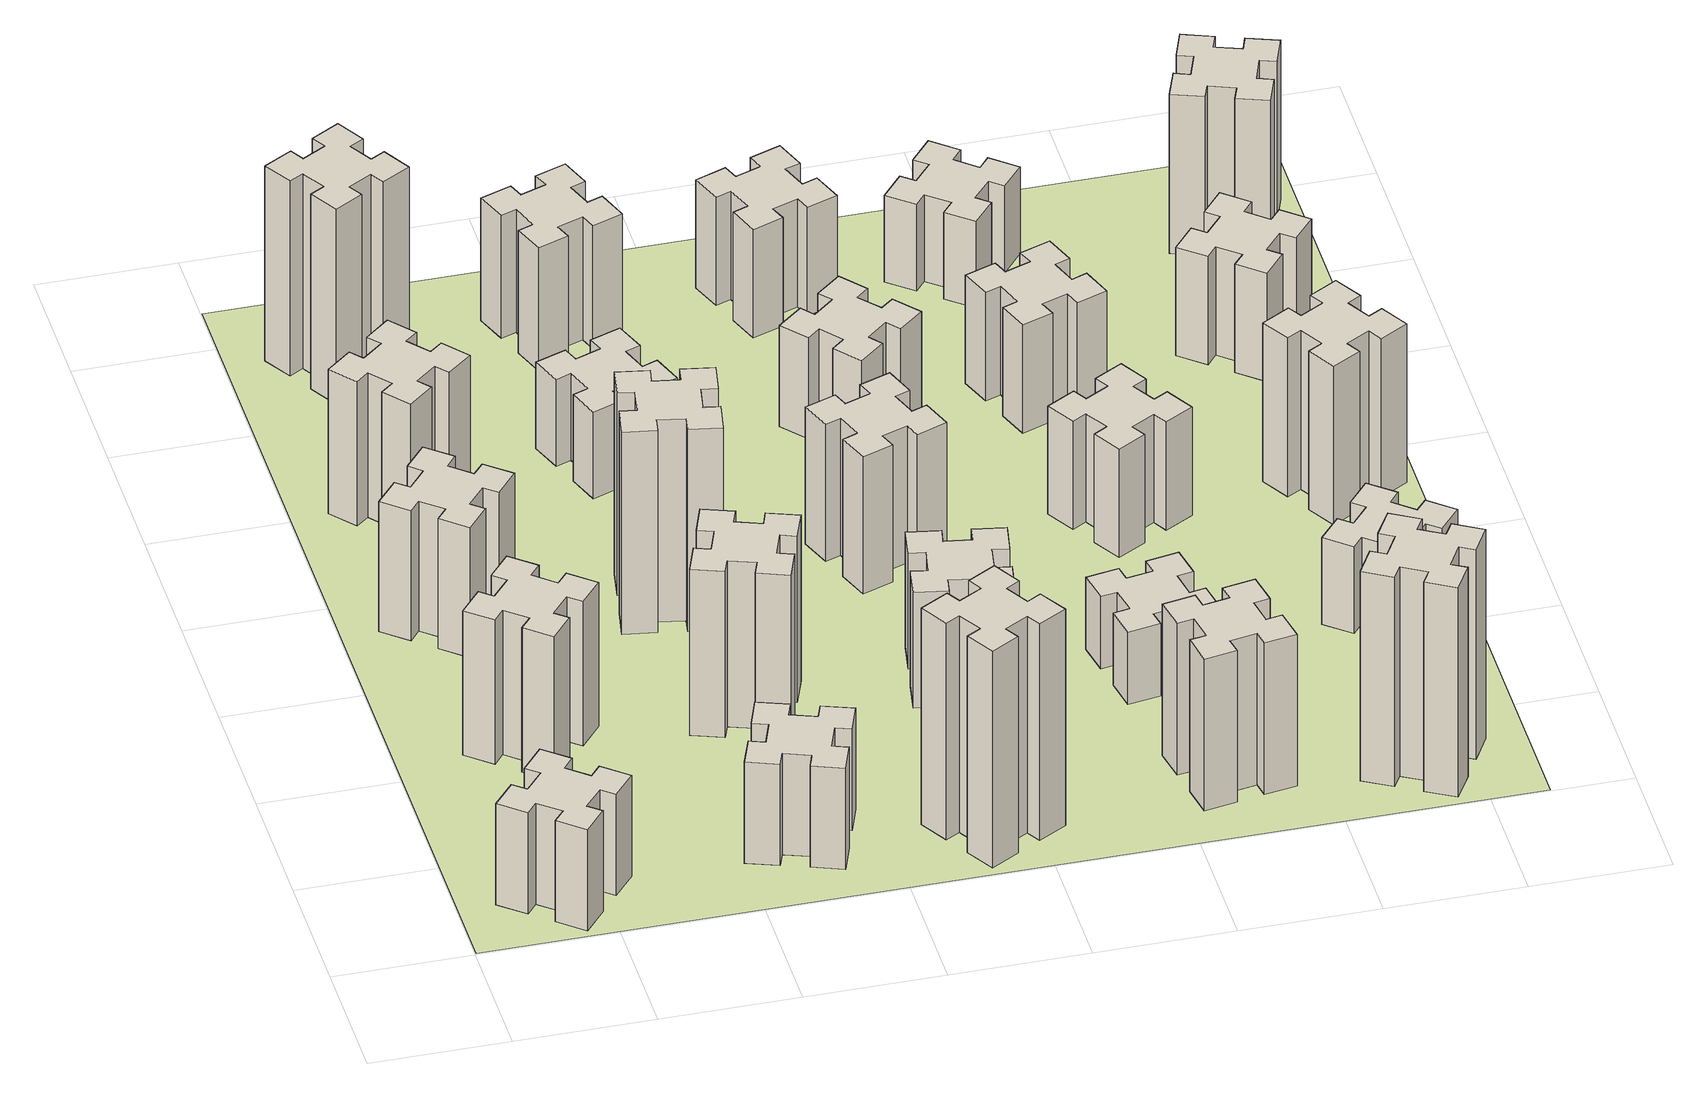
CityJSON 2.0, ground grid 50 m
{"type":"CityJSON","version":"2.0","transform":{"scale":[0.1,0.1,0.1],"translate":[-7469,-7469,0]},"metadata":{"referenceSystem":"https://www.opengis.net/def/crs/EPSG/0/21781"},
"CityObjects":{
"building1":{"type":"Building","attributes":{"class":"1000","function":"1000","usage":"1000","yearOfConstruction":2016,"roofType":"1000","measuredHeight":42,"storeysAboveGround":30,"storeysBelowGround":0},"geometry":[{"type":"Solid","lod":"1","boundaries":[[[[0,1,2,3,4,5,6,7,8,9,10,11,12,13,14,15,16,17,18,19]],[[17,16,20,21]],[[16,15,22,20]],[[15,14,23,22]],[[14,13,24,23]],[[13,12,25,24]],[[12,11,26,25]],[[11,10,27,26]],[[10,9,28,27]],[[9,8,29,28]],[[8,7,30,29]],[[7,6,31,30]],[[6,5,32,31]],[[5,4,33,32]],[[4,3,34,33]],[[3,2,35,34]],[[2,1,36,35]],[[1,0,37,36]],[[0,19,38,37]],[[19,18,39,38]],[[18,17,21,39]],[[24,25,26,27,28,29,30,31,32,33,34,35,36,37,38,39,21,20,22,23]]]]}]},
"building2":{"type":"Building","attributes":{"class":"1000","function":"1000","usage":"1000","yearOfConstruction":2016,"roofType":"1000","measuredHeight":60,"storeysAboveGround":30,"storeysBelowGround":0},"geometry":[{"type":"Solid","lod":"1","boundaries":[[[[40,41,42,43,44,45,46,47,48,49,50,51,52,53,54,55,56,57,58,59]],[[57,56,60,61]],[[56,55,62,60]],[[55,54,63,62]],[[54,53,64,63]],[[53,52,65,64]],[[52,51,66,65]],[[51,50,67,66]],[[50,49,68,67]],[[49,48,69,68]],[[48,47,70,69]],[[47,46,71,70]],[[46,45,72,71]],[[45,44,73,72]],[[44,43,74,73]],[[43,42,75,74]],[[42,41,76,75]],[[41,40,77,76]],[[40,59,78,77]],[[59,58,79,78]],[[58,57,61,79]],[[64,65,66,67,68,69,70,71,72,73,74,75,76,77,78,79,61,60,62,63]]]]}]},
"building3":{"type":"Building","attributes":{"class":"1000","function":"1000","usage":"1000","yearOfConstruction":2016,"roofType":"1000","measuredHeight":54,"storeysAboveGround":30,"storeysBelowGround":0},"geometry":[{"type":"Solid","lod":"1","boundaries":[[[[80,81,82,83,84,85,86,87,88,89,90,91,92,93,94,95,96,97,98,99]],[[97,96,100,101]],[[96,95,102,100]],[[95,94,103,102]],[[94,93,104,103]],[[93,92,105,104]],[[92,91,106,105]],[[91,90,107,106]],[[90,89,108,107]],[[89,88,109,108]],[[88,87,110,109]],[[87,86,111,110]],[[86,85,112,111]],[[85,84,113,112]],[[84,83,114,113]],[[83,82,115,114]],[[82,81,116,115]],[[81,80,117,116]],[[80,99,118,117]],[[99,98,119,118]],[[98,97,101,119]],[[104,105,106,107,108,109,110,111,112,113,114,115,116,117,118,119,101,100,102,103]]]]}]},
"building4":{"type":"Building","attributes":{"class":"1000","function":"1000","usage":"1000","yearOfConstruction":2016,"roofType":"1000","measuredHeight":60,"storeysAboveGround":30,"storeysBelowGround":0},"geometry":[{"type":"Solid","lod":"1","boundaries":[[[[120,121,122,123,124,125,126,127,128,129,130,131,132,133,134,135,136,137,138,139]],[[137,136,140,141]],[[136,135,142,140]],[[135,134,143,142]],[[134,133,144,143]],[[133,132,145,144]],[[132,131,146,145]],[[131,130,147,146]],[[130,129,148,147]],[[129,128,149,148]],[[128,127,150,149]],[[127,126,151,150]],[[126,125,152,151]],[[125,124,153,152]],[[124,123,154,153]],[[123,122,155,154]],[[122,121,156,155]],[[121,120,157,156]],[[120,139,158,157]],[[139,138,159,158]],[[138,137,141,159]],[[144,145,146,147,148,149,150,151,152,153,154,155,156,157,158,159,141,140,142,143]]]]}]},
"building5":{"type":"Building","attributes":{"class":"1000","function":"1000","usage":"1000","yearOfConstruction":2016,"roofType":"1000","measuredHeight":42,"storeysAboveGround":30,"storeysBelowGround":0},"geometry":[{"type":"Solid","lod":"1","boundaries":[[[[160,161,162,163,164,165,166,167,168,169,170,171,172,173,174,175,176,177,178,179]],[[177,176,180,181]],[[176,175,182,180]],[[175,174,183,182]],[[174,173,184,183]],[[173,172,185,184]],[[172,171,186,185]],[[171,170,187,186]],[[170,169,188,187]],[[169,168,189,188]],[[168,167,190,189]],[[167,166,191,190]],[[166,165,192,191]],[[165,164,193,192]],[[164,163,194,193]],[[163,162,195,194]],[[162,161,196,195]],[[161,160,197,196]],[[160,179,198,197]],[[179,178,199,198]],[[178,177,181,199]],[[184,185,186,187,188,189,190,191,192,193,194,195,196,197,198,199,181,180,182,183]]]]}]},
"building6":{"type":"Building","attributes":{"class":"1000","function":"1000","usage":"1000","yearOfConstruction":2016,"roofType":"1000","measuredHeight":81,"storeysAboveGround":30,"storeysBelowGround":0},"geometry":[{"type":"Solid","lod":"1","boundaries":[[[[200,201,202,203,204,205,206,207,208,209,210,211,212,213,214,215,216,217,218,219]],[[217,216,220,221]],[[216,215,222,220]],[[215,214,223,222]],[[214,213,224,223]],[[213,212,225,224]],[[212,211,226,225]],[[211,210,227,226]],[[210,209,228,227]],[[209,208,229,228]],[[208,207,230,229]],[[207,206,231,230]],[[206,205,232,231]],[[205,204,233,232]],[[204,203,234,233]],[[203,202,235,234]],[[202,201,236,235]],[[201,200,237,236]],[[200,219,238,237]],[[219,218,239,238]],[[218,217,221,239]],[[224,225,226,227,228,229,230,231,232,233,234,235,236,237,238,239,221,220,222,223]]]]}]},
"building7":{"type":"Building","attributes":{"class":"1000","function":"1000","usage":"1000","yearOfConstruction":2016,"roofType":"1000","measuredHeight":69,"storeysAboveGround":30,"storeysBelowGround":0},"geometry":[{"type":"Solid","lod":"1","boundaries":[[[[240,241,242,243,244,245,246,247,248,249,250,251,252,253,254,255,256,257,258,259]],[[257,256,260,261]],[[256,255,262,260]],[[255,254,263,262]],[[254,253,264,263]],[[253,252,265,264]],[[252,251,266,265]],[[251,250,267,266]],[[250,249,268,267]],[[249,248,269,268]],[[248,247,270,269]],[[247,246,271,270]],[[246,245,272,271]],[[245,244,273,272]],[[244,243,274,273]],[[243,242,275,274]],[[242,241,276,275]],[[241,240,277,276]],[[240,259,278,277]],[[259,258,279,278]],[[258,257,261,279]],[[264,265,266,267,268,269,270,271,272,273,274,275,276,277,278,279,261,260,262,263]]]]}]},
"building8":{"type":"Building","attributes":{"class":"1000","function":"1000","usage":"1000","yearOfConstruction":2016,"roofType":"1000","measuredHeight":84,"storeysAboveGround":30,"storeysBelowGround":0},"geometry":[{"type":"Solid","lod":"1","boundaries":[[[[280,281,282,283,284,285,286,287,288,289,290,291,292,293,294,295,296,297,298,299]],[[297,296,300,301]],[[296,295,302,300]],[[295,294,303,302]],[[294,293,304,303]],[[293,292,305,304]],[[292,291,306,305]],[[291,290,307,306]],[[290,289,308,307]],[[289,288,309,308]],[[288,287,310,309]],[[287,286,311,310]],[[286,285,312,311]],[[285,284,313,312]],[[284,283,314,313]],[[283,282,315,314]],[[282,281,316,315]],[[281,280,317,316]],[[280,299,318,317]],[[299,298,319,318]],[[298,297,301,319]],[[304,305,306,307,308,309,310,311,312,313,314,315,316,317,318,319,301,300,302,303]]]]}]},
"building9":{"type":"Building","attributes":{"class":"1000","function":"1000","usage":"1000","yearOfConstruction":2016,"roofType":"1000","measuredHeight":36,"storeysAboveGround":30,"storeysBelowGround":0},"geometry":[{"type":"Solid","lod":"1","boundaries":[[[[320,321,322,323,324,325,326,327,328,329,330,331,332,333,334,335,336,337,338,339]],[[337,336,340,341]],[[336,335,342,340]],[[335,334,343,342]],[[334,333,344,343]],[[333,332,345,344]],[[332,331,346,345]],[[331,330,347,346]],[[330,329,348,347]],[[329,328,349,348]],[[328,327,350,349]],[[327,326,351,350]],[[326,325,352,351]],[[325,324,353,352]],[[324,323,354,353]],[[323,322,355,354]],[[322,321,356,355]],[[321,320,357,356]],[[320,339,358,357]],[[339,338,359,358]],[[338,337,341,359]],[[344,345,346,347,348,349,350,351,352,353,354,355,356,357,358,359,341,340,342,343]]]]}]},
"building10":{"type":"Building","attributes":{"class":"1000","function":"1000","usage":"1000","yearOfConstruction":2016,"roofType":"1000","measuredHeight":90,"storeysAboveGround":30,"storeysBelowGround":0},"geometry":[{"type":"Solid","lod":"1","boundaries":[[[[360,361,362,363,364,365,366,367,368,369,370,371,372,373,374,375,376,377,378,379]],[[377,376,380,381]],[[376,375,382,380]],[[375,374,383,382]],[[374,373,384,383]],[[373,372,385,384]],[[372,371,386,385]],[[371,370,387,386]],[[370,369,388,387]],[[369,368,389,388]],[[368,367,390,389]],[[367,366,391,390]],[[366,365,392,391]],[[365,364,393,392]],[[364,363,394,393]],[[363,362,395,394]],[[362,361,396,395]],[[361,360,397,396]],[[360,379,398,397]],[[379,378,399,398]],[[378,377,381,399]],[[384,385,386,387,388,389,390,391,392,393,394,395,396,397,398,399,381,380,382,383]]]]}]},
"building11":{"type":"Building","attributes":{"class":"1000","function":"1000","usage":"1000","yearOfConstruction":2016,"roofType":"1000","measuredHeight":51,"storeysAboveGround":30,"storeysBelowGround":0},"geometry":[{"type":"Solid","lod":"1","boundaries":[[[[400,401,402,403,404,405,406,407,408,409,410,411,412,413,414,415,416,417,418,419]],[[417,416,420,421]],[[416,415,422,420]],[[415,414,423,422]],[[414,413,424,423]],[[413,412,425,424]],[[412,411,426,425]],[[411,410,427,426]],[[410,409,428,427]],[[409,408,429,428]],[[408,407,430,429]],[[407,406,431,430]],[[406,405,432,431]],[[405,404,433,432]],[[404,403,434,433]],[[403,402,435,434]],[[402,401,436,435]],[[401,400,437,436]],[[400,419,438,437]],[[419,418,439,438]],[[418,417,421,439]],[[424,425,426,427,428,429,430,431,432,433,434,435,436,437,438,439,421,420,422,423]]]]}]},
"building12":{"type":"Building","attributes":{"class":"1000","function":"1000","usage":"1000","yearOfConstruction":2016,"roofType":"1000","measuredHeight":48,"storeysAboveGround":30,"storeysBelowGround":0},"geometry":[{"type":"Solid","lod":"1","boundaries":[[[[440,441,442,443,444,445,446,447,448,449,450,451,452,453,454,455,456,457,458,459]],[[457,456,460,461]],[[456,455,462,460]],[[455,454,463,462]],[[454,453,464,463]],[[453,452,465,464]],[[452,451,466,465]],[[451,450,467,466]],[[450,449,468,467]],[[449,448,469,468]],[[448,447,470,469]],[[447,446,471,470]],[[446,445,472,471]],[[445,444,473,472]],[[444,443,474,473]],[[443,442,475,474]],[[442,441,476,475]],[[441,440,477,476]],[[440,459,478,477]],[[459,458,479,478]],[[458,457,461,479]],[[464,465,466,467,468,469,470,471,472,473,474,475,476,477,478,479,461,460,462,463]]]]}]},
"building13":{"type":"Building","attributes":{"class":"1000","function":"1000","usage":"1000","yearOfConstruction":2016,"roofType":"1000","measuredHeight":57,"storeysAboveGround":30,"storeysBelowGround":0},"geometry":[{"type":"Solid","lod":"1","boundaries":[[[[480,481,482,483,484,485,486,487,488,489,490,491,492,493,494,495,496,497,498,499]],[[497,496,500,501]],[[496,495,502,500]],[[495,494,503,502]],[[494,493,504,503]],[[493,492,505,504]],[[492,491,506,505]],[[491,490,507,506]],[[490,489,508,507]],[[489,488,509,508]],[[488,487,510,509]],[[487,486,511,510]],[[486,485,512,511]],[[485,484,513,512]],[[484,483,514,513]],[[483,482,515,514]],[[482,481,516,515]],[[481,480,517,516]],[[480,499,518,517]],[[499,498,519,518]],[[498,497,501,519]],[[504,505,506,507,508,509,510,511,512,513,514,515,516,517,518,519,501,500,502,503]]]]}]},
"building14":{"type":"Building","attributes":{"class":"1000","function":"1000","usage":"1000","yearOfConstruction":2016,"roofType":"1000","measuredHeight":42,"storeysAboveGround":30,"storeysBelowGround":0},"geometry":[{"type":"Solid","lod":"1","boundaries":[[[[520,521,522,523,524,525,526,527,528,529,530,531,532,533,534,535,536,537,538,539]],[[537,536,540,541]],[[536,535,542,540]],[[535,534,543,542]],[[534,533,544,543]],[[533,532,545,544]],[[532,531,546,545]],[[531,530,547,546]],[[530,529,548,547]],[[529,528,549,548]],[[528,527,550,549]],[[527,526,551,550]],[[526,525,552,551]],[[525,524,553,552]],[[524,523,554,553]],[[523,522,555,554]],[[522,521,556,555]],[[521,520,557,556]],[[520,539,558,557]],[[539,538,559,558]],[[538,537,541,559]],[[544,545,546,547,548,549,550,551,552,553,554,555,556,557,558,559,541,540,542,543]]]]}]},
"building15":{"type":"Building","attributes":{"class":"1000","function":"1000","usage":"1000","yearOfConstruction":2016,"roofType":"1000","measuredHeight":63,"storeysAboveGround":30,"storeysBelowGround":0},"geometry":[{"type":"Solid","lod":"1","boundaries":[[[[560,561,562,563,564,565,566,567,568,569,570,571,572,573,574,575,576,577,578,579]],[[577,576,580,581]],[[576,575,582,580]],[[575,574,583,582]],[[574,573,584,583]],[[573,572,585,584]],[[572,571,586,585]],[[571,570,587,586]],[[570,569,588,587]],[[569,568,589,588]],[[568,567,590,589]],[[567,566,591,590]],[[566,565,592,591]],[[565,564,593,592]],[[564,563,594,593]],[[563,562,595,594]],[[562,561,596,595]],[[561,560,597,596]],[[560,579,598,597]],[[579,578,599,598]],[[578,577,581,599]],[[584,585,586,587,588,589,590,591,592,593,594,595,596,597,598,599,581,580,582,583]]]]}]},
"building16":{"type":"Building","attributes":{"class":"1000","function":"1000","usage":"1000","yearOfConstruction":2016,"roofType":"1000","measuredHeight":45,"storeysAboveGround":30,"storeysBelowGround":0},"geometry":[{"type":"Solid","lod":"1","boundaries":[[[[600,601,602,603,604,605,606,607,608,609,610,611,612,613,614,615,616,617,618,619]],[[617,616,620,621]],[[616,615,622,620]],[[615,614,623,622]],[[614,613,624,623]],[[613,612,625,624]],[[612,611,626,625]],[[611,610,627,626]],[[610,609,628,627]],[[609,608,629,628]],[[608,607,630,629]],[[607,606,631,630]],[[606,605,632,631]],[[605,604,633,632]],[[604,603,634,633]],[[603,602,635,634]],[[602,601,636,635]],[[601,600,637,636]],[[600,619,638,637]],[[619,618,639,638]],[[618,617,621,639]],[[624,625,626,627,628,629,630,631,632,633,634,635,636,637,638,639,621,620,622,623]]]]}]},
"building17":{"type":"Building","attributes":{"class":"1000","function":"1000","usage":"1000","yearOfConstruction":2016,"roofType":"1000","measuredHeight":30,"storeysAboveGround":30,"storeysBelowGround":0},"geometry":[{"type":"Solid","lod":"1","boundaries":[[[[640,641,642,643,644,645,646,647,648,649,650,651,652,653,654,655,656,657,658,659]],[[657,656,660,661]],[[656,655,662,660]],[[655,654,663,662]],[[654,653,664,663]],[[653,652,665,664]],[[652,651,666,665]],[[651,650,667,666]],[[650,649,668,667]],[[649,648,669,668]],[[648,647,670,669]],[[647,646,671,670]],[[646,645,672,671]],[[645,644,673,672]],[[644,643,674,673]],[[643,642,675,674]],[[642,641,676,675]],[[641,640,677,676]],[[640,659,678,677]],[[659,658,679,678]],[[658,657,661,679]],[[664,665,666,667,668,669,670,671,672,673,674,675,676,677,678,679,661,660,662,663]]]]}]},
"building18":{"type":"Building","attributes":{"class":"1000","function":"1000","usage":"1000","yearOfConstruction":2016,"roofType":"1000","measuredHeight":45,"storeysAboveGround":30,"storeysBelowGround":0},"geometry":[{"type":"Solid","lod":"1","boundaries":[[[[680,681,682,683,684,685,686,687,688,689,690,691,692,693,694,695,696,697,698,699]],[[697,696,700,701]],[[696,695,702,700]],[[695,694,703,702]],[[694,693,704,703]],[[693,692,705,704]],[[692,691,706,705]],[[691,690,707,706]],[[690,689,708,707]],[[689,688,709,708]],[[688,687,710,709]],[[687,686,711,710]],[[686,685,712,711]],[[685,684,713,712]],[[684,683,714,713]],[[683,682,715,714]],[[682,681,716,715]],[[681,680,717,716]],[[680,699,718,717]],[[699,698,719,718]],[[698,697,701,719]],[[704,705,706,707,708,709,710,711,712,713,714,715,716,717,718,719,701,700,702,703]]]]}]},
"building19":{"type":"Building","attributes":{"class":"1000","function":"1000","usage":"1000","yearOfConstruction":2016,"roofType":"1000","measuredHeight":45,"storeysAboveGround":30,"storeysBelowGround":0},"geometry":[{"type":"Solid","lod":"1","boundaries":[[[[720,721,722,723,724,725,726,727,728,729,730,731,732,733,734,735,736,737,738,739]],[[737,736,740,741]],[[736,735,742,740]],[[735,734,743,742]],[[734,733,744,743]],[[733,732,745,744]],[[732,731,746,745]],[[731,730,747,746]],[[730,729,748,747]],[[729,728,749,748]],[[728,727,750,749]],[[727,726,751,750]],[[726,725,752,751]],[[725,724,753,752]],[[724,723,754,753]],[[723,722,755,754]],[[722,721,756,755]],[[721,720,757,756]],[[720,739,758,757]],[[739,738,759,758]],[[738,737,741,759]],[[744,745,746,747,748,749,750,751,752,753,754,755,756,757,758,759,741,740,742,743]]]]}]},
"building20":{"type":"Building","attributes":{"class":"1000","function":"1000","usage":"1000","yearOfConstruction":2016,"roofType":"1000","measuredHeight":87,"storeysAboveGround":30,"storeysBelowGround":0},"geometry":[{"type":"Solid","lod":"1","boundaries":[[[[760,761,762,763,764,765,766,767,768,769,770,771,772,773,774,775,776,777,778,779]],[[777,776,780,781]],[[776,775,782,780]],[[775,774,783,782]],[[774,773,784,783]],[[773,772,785,784]],[[772,771,786,785]],[[771,770,787,786]],[[770,769,788,787]],[[769,768,789,788]],[[768,767,790,789]],[[767,766,791,790]],[[766,765,792,791]],[[765,764,793,792]],[[764,763,794,793]],[[763,762,795,794]],[[762,761,796,795]],[[761,760,797,796]],[[760,779,798,797]],[[779,778,799,798]],[[778,777,781,799]],[[784,785,786,787,788,789,790,791,792,793,794,795,796,797,798,799,781,780,782,783]]]]}]},
"building21":{"type":"Building","attributes":{"class":"1000","function":"1000","usage":"1000","yearOfConstruction":2016,"roofType":"1000","measuredHeight":36,"storeysAboveGround":30,"storeysBelowGround":0},"geometry":[{"type":"Solid","lod":"1","boundaries":[[[[800,801,802,803,804,805,806,807,808,809,810,811,812,813,814,815,816,817,818,819]],[[817,816,820,821]],[[816,815,822,820]],[[815,814,823,822]],[[814,813,824,823]],[[813,812,825,824]],[[812,811,826,825]],[[811,810,827,826]],[[810,809,828,827]],[[809,808,829,828]],[[808,807,830,829]],[[807,806,831,830]],[[806,805,832,831]],[[805,804,833,832]],[[804,803,834,833]],[[803,802,835,834]],[[802,801,836,835]],[[801,800,837,836]],[[800,819,838,837]],[[819,818,839,838]],[[818,817,821,839]],[[824,825,826,827,828,829,830,831,832,833,834,835,836,837,838,839,821,820,822,823]]]]}]},
"building22":{"type":"Building","attributes":{"class":"1000","function":"1000","usage":"1000","yearOfConstruction":2016,"roofType":"1000","measuredHeight":36,"storeysAboveGround":30,"storeysBelowGround":0},"geometry":[{"type":"Solid","lod":"1","boundaries":[[[[840,841,842,843,844,845,846,847,848,849,850,851,852,853,854,855,856,857,858,859]],[[857,856,860,861]],[[856,855,862,860]],[[855,854,863,862]],[[854,853,864,863]],[[853,852,865,864]],[[852,851,866,865]],[[851,850,867,866]],[[850,849,868,867]],[[849,848,869,868]],[[848,847,870,869]],[[847,846,871,870]],[[846,845,872,871]],[[845,844,873,872]],[[844,843,874,873]],[[843,842,875,874]],[[842,841,876,875]],[[841,840,877,876]],[[840,859,878,877]],[[859,858,879,878]],[[858,857,861,879]],[[864,865,866,867,868,869,870,871,872,873,874,875,876,877,878,879,861,860,862,863]]]]}]},
"building23":{"type":"Building","attributes":{"class":"1000","function":"1000","usage":"1000","yearOfConstruction":2016,"roofType":"1000","measuredHeight":66,"storeysAboveGround":30,"storeysBelowGround":0},"geometry":[{"type":"Solid","lod":"1","boundaries":[[[[880,881,882,883,884,885,886,887,888,889,890,891,892,893,894,895,896,897,898,899]],[[897,896,900,901]],[[896,895,902,900]],[[895,894,903,902]],[[894,893,904,903]],[[893,892,905,904]],[[892,891,906,905]],[[891,890,907,906]],[[890,889,908,907]],[[889,888,909,908]],[[888,887,910,909]],[[887,886,911,910]],[[886,885,912,911]],[[885,884,913,912]],[[884,883,914,913]],[[883,882,915,914]],[[882,881,916,915]],[[881,880,917,916]],[[880,899,918,917]],[[899,898,919,918]],[[898,897,901,919]],[[904,905,906,907,908,909,910,911,912,913,914,915,916,917,918,919,901,900,902,903]]]]}]},
"building24":{"type":"Building","attributes":{"class":"1000","function":"1000","usage":"1000","yearOfConstruction":2016,"roofType":"1000","measuredHeight":45,"storeysAboveGround":30,"storeysBelowGround":0},"geometry":[{"type":"Solid","lod":"1","boundaries":[[[[920,921,922,923,924,925,926,927,928,929,930,931,932,933,934,935,936,937,938,939]],[[937,936,940,941]],[[936,935,942,940]],[[935,934,943,942]],[[934,933,944,943]],[[933,932,945,944]],[[932,931,946,945]],[[931,930,947,946]],[[930,929,948,947]],[[929,928,949,948]],[[928,927,950,949]],[[927,926,951,950]],[[926,925,952,951]],[[925,924,953,952]],[[924,923,954,953]],[[923,922,955,954]],[[922,921,956,955]],[[921,920,957,956]],[[920,939,958,957]],[[939,938,959,958]],[[938,937,941,959]],[[944,945,946,947,948,949,950,951,952,953,954,955,956,957,958,959,941,940,942,943]]]]}]},
"building25":{"type":"Building","attributes":{"class":"1000","function":"1000","usage":"1000","yearOfConstruction":2016,"roofType":"1000","measuredHeight":66,"storeysAboveGround":30,"storeysBelowGround":0},"geometry":[{"type":"Solid","lod":"1","boundaries":[[[[960,961,962,963,964,965,966,967,968,969,970,971,972,973,974,975,976,977,978,979]],[[977,976,980,981]],[[976,975,982,980]],[[975,974,983,982]],[[974,973,984,983]],[[973,972,985,984]],[[972,971,986,985]],[[971,970,987,986]],[[970,969,988,987]],[[969,968,989,988]],[[968,967,990,989]],[[967,966,991,990]],[[966,965,992,991]],[[965,964,993,992]],[[964,963,994,993]],[[963,962,995,994]],[[962,961,996,995]],[[961,960,997,996]],[[960,979,998,997]],[[979,978,999,998]],[[978,977,981,999]],[[984,985,986,987,988,989,990,991,992,993,994,995,996,997,998,999,981,980,982,983]]]]}]},
"landuse1":{"type":"LandUse","attributes":{"name":"plot1","function":"1010"},"geometry":[{"type":"MultiSurface","lod":"1","boundaries":[[[1000,1001,1002,1003]]]}]}
},
"vertices":[
[266,223,0],[343,159,0],[304,113,0],[396,36,0],[473,128,0],[427,166,0],[492,243,0],[538,204,0],[615,296,0],[523,373,0],[484,327,0],[408,392,0],[446,438,0],[354,515,0],[277,423,0],[323,384,0],[259,308,0],[213,346,0],[136,254,0],[228,177,0],[259,308,420],[213,346,420],[323,384,420],[277,423,420],[354,515,420],[446,438,420],[408,392,420],[484,327,420],[523,373,420],[615,296,420],[538,204,420],[492,243,420],[427,166,420],[473,128,420],[396,36,420],[304,113,420],[343,159,420],[266,223,420],[228,177,420],[136,254,420],
[527,1006,0],[592,1083,0],[638,1044,0],[715,1136,0],[623,1213,0],[584,1167,0],[508,1232,0],[546,1278,0],[454,1355,0],[377,1263,0],[423,1224,0],[359,1148,0],[313,1186,0],[236,1094,0],[328,1017,0],[366,1063,0],[443,999,0],[404,953,0],[496,876,0],[573,968,0],[443,999,600],[404,953,600],[366,1063,600],[328,1017,600],[236,1094,600],[313,1186,600],[359,1148,600],[423,1224,600],[377,1263,600],[454,1355,600],[546,1278,600],[508,1232,600],[584,1167,600],[623,1213,600],[715,1136,600],[638,1044,600],[592,1083,600],[527,1006,600],[573,968,600],[496,876,600],
[484,1907,0],[408,1972,0],[446,2018,0],[354,2095,0],[277,2003,0],[323,1964,0],[259,1888,0],[213,1926,0],[136,1834,0],[228,1757,0],[266,1803,0],[343,1739,0],[304,1693,0],[396,1616,0],[473,1708,0],[427,1746,0],[492,1823,0],[538,1784,0],[615,1876,0],[523,1953,0],[492,1823,540],[538,1784,540],[427,1746,540],[473,1708,540],[396,1616,540],[304,1693,540],[343,1739,540],[266,1803,540],[228,1757,540],[136,1834,540],[213,1926,540],[259,1888,540],[323,1964,540],[277,2003,540],[354,2095,540],[446,2018,540],[408,1972,540],[484,1907,540],[523,1953,540],[615,1876,540],
[492,2528,0],[427,2604,0],[473,2643,0],[396,2735,0],[304,2658,0],[343,2612,0],[266,2547,0],[228,2593,0],[136,2516,0],[213,2424,0],[259,2463,0],[323,2386,0],[277,2348,0],[354,2256,0],[446,2333,0],[408,2379,0],[484,2443,0],[523,2397,0],[615,2474,0],[538,2566,0],[484,2443,600],[523,2397,600],[408,2379,600],[446,2333,600],[354,2256,600],[277,2348,600],[323,2386,600],[259,2463,600],[213,2424,600],[136,2516,600],[228,2593,600],[266,2547,600],[343,2612,600],[304,2658,600],[396,2735,600],[473,2643,600],[427,2604,600],[492,2528,600],[538,2566,600],[615,2474,600],
[1302,291,0],[1336,385,0],[1392,364,0],[1433,477,0],[1320,518,0],[1300,462,0],[1206,496,0],[1227,552,0],[1114,593,0],[1073,480,0],[1129,460,0],[1095,366,0],[1039,387,0],[997,274,0],[1110,233,0],[1131,289,0],[1225,255,0],[1204,199,0],[1317,157,0],[1358,270,0],[1225,255,420],[1204,199,420],[1131,289,420],[1110,233,420],[997,274,420],[1039,387,420],[1095,366,420],[1129,460,420],[1073,480,420],[1114,593,420],[1227,552,420],[1206,496,420],[1300,462,420],[1320,518,420],[1433,477,420],[1392,364,420],[1336,385,420],[1302,291,420],[1358,270,420],[1317,157,420],
[364,3456,0],[277,3406,0],[247,3458,0],[143,3398,0],[203,3294,0],[255,3324,0],[305,3237,0],[253,3207,0],[313,3103,0],[417,3163,0],[387,3215,0],[474,3265,0],[504,3213,0],[608,3273,0],[548,3377,0],[496,3347,0],[446,3434,0],[498,3464,0],[438,3568,0],[334,3508,0],[446,3434,810],[498,3464,810],[496,3347,810],[548,3377,810],[608,3273,810],[504,3213,810],[474,3265,810],[387,3215,810],[417,3163,810],[313,3103,810],[253,3207,810],[305,3237,810],[255,3324,810],[203,3294,810],[143,3398,810],[247,3458,810],[277,3406,810],[364,3456,810],[334,3508,810],[438,3568,810],
[1302,1031,0],[1336,1125,0],[1392,1104,0],[1433,1217,0],[1320,1258,0],[1300,1202,0],[1206,1236,0],[1227,1292,0],[1114,1333,0],[1073,1220,0],[1129,1200,0],[1095,1106,0],[1039,1127,0],[997,1014,0],[1110,973,0],[1131,1029,0],[1225,995,0],[1204,939,0],[1317,897,0],[1358,1010,0],[1225,995,690],[1204,939,690],[1131,1029,690],[1110,973,690],[997,1014,690],[1039,1127,690],[1095,1106,690],[1129,1200,690],[1073,1220,690],[1114,1333,690],[1227,1292,690],[1206,1236,690],[1300,1202,690],[1320,1258,690],[1433,1217,690],[1392,1104,690],[1336,1125,690],[1302,1031,690],[1358,1010,690],[1317,897,690],
[1047,1656,0],[1145,1638,0],[1135,1579,0],[1253,1558,0],[1274,1677,0],[1215,1687,0],[1232,1785,0],[1291,1775,0],[1312,1893,0],[1194,1914,0],[1184,1855,0],[1085,1872,0],[1096,1931,0],[977,1952,0],[957,1834,0],[1016,1824,0],[998,1725,0],[939,1736,0],[918,1617,0],[1037,1597,0],[998,1725,840],[939,1736,840],[1016,1824,840],[957,1834,840],[977,1952,840],[1096,1931,840],[1085,1872,840],[1184,1855,840],[1194,1914,840],[1312,1893,840],[1291,1775,840],[1232,1785,840],[1215,1687,840],[1274,1677,840],[1253,1558,840],[1135,1579,840],[1145,1638,840],[1047,1656,840],[1037,1597,840],[918,1617,840],
[1125,2716,0],[1031,2682,0],[1010,2738,0],[897,2697,0],[939,2584,0],[995,2605,0],[1029,2511,0],[973,2490,0],[1014,2377,0],[1127,2419,0],[1106,2475,0],[1200,2509,0],[1220,2453,0],[1333,2494,0],[1292,2607,0],[1236,2586,0],[1202,2680,0],[1258,2700,0],[1217,2813,0],[1104,2772,0],[1202,2680,360],[1258,2700,360],[1236,2586,360],[1292,2607,360],[1333,2494,360],[1220,2453,360],[1200,2509,360],[1106,2475,360],[1127,2419,360],[1014,2377,360],[973,2490,360],[1029,2511,360],[995,2605,360],[939,2584,360],[897,2697,360],[1010,2738,360],[1031,2682,360],[1125,2716,360],[1104,2772,360],[1217,2813,360],
[1844,396,0],[1757,346,0],[1727,398,0],[1623,338,0],[1683,234,0],[1735,264,0],[1785,177,0],[1733,147,0],[1793,43,0],[1897,103,0],[1867,155,0],[1954,205,0],[1984,153,0],[2088,213,0],[2028,317,0],[1976,287,0],[1926,374,0],[1978,404,0],[1918,508,0],[1814,448,0],[1926,374,900],[1978,404,900],[1976,287,900],[2028,317,900],[2088,213,900],[1984,153,900],[1954,205,900],[1867,155,900],[1897,103,900],[1793,43,900],[1733,147,900],[1785,177,900],[1735,264,900],[1683,234,900],[1623,338,900],[1727,398,900],[1757,346,900],[1844,396,900],[1814,448,900],[1918,508,900],
[1125,3456,0],[1031,3422,0],[1010,3478,0],[897,3437,0],[939,3324,0],[995,3345,0],[1029,3251,0],[973,3230,0],[1014,3117,0],[1127,3159,0],[1106,3215,0],[1200,3249,0],[1220,3193,0],[1333,3234,0],[1292,3347,0],[1236,3326,0],[1202,3420,0],[1258,3440,0],[1217,3553,0],[1104,3512,0],[1202,3420,510],[1258,3440,510],[1236,3326,510],[1292,3347,510],[1333,3234,510],[1220,3193,510],[1200,3249,510],[1106,3215,510],[1127,3159,510],[1014,3117,510],[973,3230,510],[1029,3251,510],[995,3345,510],[939,3324,510],[897,3437,510],[1010,3478,510],[1031,3422,510],[1125,3456,510],[1104,3512,510],[1217,3553,510],
[2055,1047,0],[2072,1145,0],[2131,1135,0],[2152,1253,0],[2034,1274,0],[2024,1215,0],[1925,1232,0],[1936,1291,0],[1817,1312,0],[1797,1194,0],[1856,1184,0],[1838,1085,0],[1779,1096,0],[1758,977,0],[1877,957,0],[1887,1016,0],[1985,998,0],[1975,939,0],[2093,918,0],[2114,1037,0],[1985,998,480],[1975,939,480],[1887,1016,480],[1877,957,480],[1758,977,480],[1779,1096,480],[1838,1085,480],[1856,1184,480],[1797,1194,480],[1817,1312,480],[1936,1291,480],[1925,1232,480],[2024,1215,480],[2034,1274,480],[2152,1253,480],[2131,1135,480],[2072,1145,480],[2055,1047,480],[2114,1037,480],[2093,918,480],
[1846,1735,0],[1940,1769,0],[1960,1713,0],[2073,1754,0],[2032,1867,0],[1976,1846,0],[1942,1940,0],[1998,1960,0],[1957,2073,0],[1844,2032,0],[1865,1976,0],[1771,1942,0],[1750,1998,0],[1637,1957,0],[1679,1844,0],[1735,1865,0],[1769,1771,0],[1713,1750,0],[1754,1637,0],[1867,1679,0],[1769,1771,570],[1713,1750,570],[1735,1865,570],[1679,1844,570],[1637,1957,570],[1750,1998,570],[1771,1942,570],[1865,1976,570],[1844,2032,570],[1957,2073,570],[1998,1960,570],[1942,1940,570],[1976,1846,570],[2032,1867,570],[2073,1754,570],[1960,1713,570],[1940,1769,570],[1846,1735,570],[1867,1679,570],[1754,1637,570],
[1988,2479,0],[2064,2543,0],[2103,2497,0],[2195,2574,0],[2118,2666,0],[2072,2628,0],[2007,2704,0],[2053,2743,0],[1976,2835,0],[1884,2758,0],[1923,2712,0],[1846,2647,0],[1808,2693,0],[1716,2616,0],[1793,2524,0],[1839,2563,0],[1903,2486,0],[1857,2448,0],[1934,2356,0],[2026,2433,0],[1903,2486,420],[1857,2448,420],[1839,2563,420],[1793,2524,420],[1716,2616,420],[1808,2693,420],[1846,2647,420],[1923,2712,420],[1884,2758,420],[1976,2835,420],[2053,2743,420],[2007,2704,420],[2072,2628,420],[2118,2666,420],[2195,2574,420],[2103,2497,420],[2064,2543,420],[1988,2479,420],[2026,2433,420],[1934,2356,420],
[2665,258,0],[2764,276,0],[2774,217,0],[2892,237,0],[2871,356,0],[2812,345,0],[2795,444,0],[2854,454,0],[2833,572,0],[2715,551,0],[2725,492,0],[2627,475,0],[2617,534,0],[2498,513,0],[2519,395,0],[2578,405,0],[2596,307,0],[2537,297,0],[2557,178,0],[2676,199,0],[2596,307,630],[2537,297,630],[2578,405,630],[2519,395,630],[2498,513,630],[2617,534,630],[2627,475,630],[2725,492,630],[2715,551,630],[2833,572,630],[2854,454,630],[2795,444,630],[2812,345,630],[2871,356,630],[2892,237,630],[2774,217,630],[2764,276,630],[2665,258,630],[2676,199,630],[2557,178,630],
[1865,3456,0],[1771,3422,0],[1750,3478,0],[1637,3437,0],[1679,3324,0],[1735,3345,0],[1769,3251,0],[1713,3230,0],[1754,3117,0],[1867,3159,0],[1846,3215,0],[1940,3249,0],[1960,3193,0],[2073,3234,0],[2032,3347,0],[1976,3326,0],[1942,3420,0],[1998,3440,0],[1957,3553,0],[1844,3512,0],[1942,3420,450],[1998,3440,450],[1976,3326,450],[2032,3347,450],[2073,3234,450],[1960,3193,450],[1940,3249,450],[1846,3215,450],[1867,3159,450],[1754,3117,450],[1713,3230,450],[1769,3251,450],[1735,3345,450],[1679,3324,450],[1637,3437,450],[1750,3478,450],[1771,3422,450],[1865,3456,450],[1844,3512,450],[1957,3553,450],
[2625,1132,0],[2527,1115,0],[2517,1174,0],[2398,1153,0],[2419,1035,0],[2478,1045,0],[2496,947,0],[2437,937,0],[2457,818,0],[2576,839,0],[2565,898,0],[2664,916,0],[2674,857,0],[2792,877,0],[2771,996,0],[2712,985,0],[2695,1084,0],[2754,1094,0],[2733,1212,0],[2615,1191,0],[2695,1084,300],[2754,1094,300],[2712,985,300],[2771,996,300],[2792,877,300],[2674,857,300],[2664,916,300],[2565,898,300],[2576,839,300],[2457,818,300],[2437,937,300],[2496,947,300],[2478,1045,300],[2419,1035,300],[2398,1153,300],[2517,1174,300],[2527,1115,300],[2625,1132,300],[2615,1191,300],[2733,1212,300],
[2575,1844,0],[2625,1757,0],[2573,1727,0],[2633,1623,0],[2737,1683,0],[2707,1735,0],[2794,1785,0],[2824,1733,0],[2928,1793,0],[2868,1897,0],[2816,1867,0],[2766,1954,0],[2818,1984,0],[2758,2088,0],[2654,2028,0],[2684,1976,0],[2597,1926,0],[2567,1978,0],[2463,1918,0],[2523,1814,0],[2597,1926,450],[2567,1978,450],[2684,1976,450],[2654,2028,450],[2758,2088,450],[2818,1984,450],[2766,1954,450],[2816,1867,450],[2868,1897,450],[2928,1793,450],[2824,1733,450],[2794,1785,450],[2707,1735,450],[2737,1683,450],[2633,1623,450],[2573,1727,450],[2625,1757,450],[2575,1844,450],[2523,1814,450],[2463,1918,450],
[2586,2475,0],[2680,2509,0],[2700,2453,0],[2813,2494,0],[2772,2607,0],[2716,2586,0],[2682,2680,0],[2738,2700,0],[2697,2813,0],[2584,2772,0],[2605,2716,0],[2511,2682,0],[2490,2738,0],[2377,2697,0],[2419,2584,0],[2475,2605,0],[2509,2511,0],[2453,2490,0],[2494,2377,0],[2607,2419,0],[2509,2511,450],[2453,2490,450],[2475,2605,450],[2419,2584,450],[2377,2697,450],[2490,2738,450],[2511,2682,450],[2605,2716,450],[2584,2772,450],[2697,2813,450],[2738,2700,450],[2682,2680,450],[2716,2586,450],[2772,2607,450],[2813,2494,450],[2700,2453,450],[2680,2509,450],[2586,2475,450],[2607,2419,450],[2494,2377,450],
[3265,374,0],[3215,287,0],[3163,317,0],[3103,213,0],[3207,153,0],[3237,205,0],[3324,155,0],[3294,103,0],[3398,43,0],[3458,147,0],[3406,177,0],[3456,264,0],[3508,234,0],[3568,338,0],[3464,398,0],[3434,346,0],[3347,396,0],[3377,448,0],[3273,508,0],[3213,404,0],[3347,396,870],[3377,448,870],[3434,346,870],[3464,398,870],[3568,338,870],[3508,234,870],[3456,264,870],[3406,177,870],[3458,147,870],[3398,43,870],[3294,103,870],[3324,155,870],[3237,205,870],[3207,153,870],[3103,213,870],[3163,317,870],[3215,287,870],[3265,374,870],[3213,404,870],[3273,508,870],
[2443,3444,0],[2379,3368,0],[2333,3406,0],[2256,3314,0],[2348,3237,0],[2386,3283,0],[2463,3219,0],[2424,3173,0],[2516,3096,0],[2593,3188,0],[2547,3226,0],[2612,3303,0],[2658,3264,0],[2735,3356,0],[2643,3433,0],[2604,3387,0],[2528,3452,0],[2566,3498,0],[2474,3575,0],[2397,3483,0],[2528,3452,360],[2566,3498,360],[2604,3387,360],[2643,3433,360],[2735,3356,360],[2658,3264,360],[2612,3303,360],[2547,3226,360],[2593,3188,360],[2516,3096,360],[2424,3173,360],[2463,3219,360],[2386,3283,360],[2348,3237,360],[2256,3314,360],[2333,3406,360],[2379,3368,360],[2443,3444,360],[2397,3483,360],[2474,3575,360],
[3487,1006,0],[3552,1083,0],[3598,1044,0],[3675,1136,0],[3583,1213,0],[3544,1167,0],[3468,1232,0],[3506,1278,0],[3414,1355,0],[3337,1263,0],[3383,1224,0],[3319,1148,0],[3273,1186,0],[3196,1094,0],[3288,1017,0],[3326,1063,0],[3403,999,0],[3364,953,0],[3456,876,0],[3533,968,0],[3403,999,360],[3364,953,360],[3326,1063,360],[3288,1017,360],[3196,1094,360],[3273,1186,360],[3319,1148,360],[3383,1224,360],[3337,1263,360],[3414,1355,360],[3506,1278,360],[3468,1232,360],[3544,1167,360],[3583,1213,360],[3675,1136,360],[3598,1044,360],[3552,1083,360],[3487,1006,360],[3533,968,360],[3456,876,360],
[3556,1867,0],[3506,1954,0],[3558,1984,0],[3498,2088,0],[3394,2028,0],[3424,1976,0],[3337,1926,0],[3307,1978,0],[3203,1918,0],[3263,1814,0],[3315,1844,0],[3365,1757,0],[3313,1727,0],[3373,1623,0],[3477,1683,0],[3447,1735,0],[3534,1785,0],[3564,1733,0],[3668,1793,0],[3608,1897,0],[3534,1785,660],[3564,1733,660],[3447,1735,660],[3477,1683,660],[3373,1623,660],[3313,1727,660],[3365,1757,660],[3315,1844,660],[3263,1814,660],[3203,1918,660],[3307,1978,660],[3337,1926,660],[3424,1976,660],[3394,2028,660],[3498,2088,660],[3558,1984,660],[3506,1954,660],[3556,1867,660],[3608,1897,660],[3668,1793,660],
[3444,2747,0],[3368,2812,0],[3406,2858,0],[3314,2935,0],[3237,2843,0],[3283,2804,0],[3219,2728,0],[3173,2766,0],[3096,2674,0],[3188,2597,0],[3226,2643,0],[3303,2579,0],[3264,2533,0],[3356,2456,0],[3433,2548,0],[3387,2586,0],[3452,2663,0],[3498,2624,0],[3575,2716,0],[3483,2793,0],[3452,2663,450],[3498,2624,450],[3387,2586,450],[3433,2548,450],[3356,2456,450],[3264,2533,450],[3303,2579,450],[3226,2643,450],[3188,2597,450],[3096,2674,450],[3173,2766,450],[3219,2728,450],[3283,2804,450],[3237,2843,450],[3314,2935,450],[3406,2858,450],[3368,2812,450],[3444,2747,450],[3483,2793,450],[3575,2716,450],
[3520,3422,0],[3426,3456,0],[3447,3512,0],[3334,3553,0],[3293,3440,0],[3349,3420,0],[3315,3326,0],[3259,3347,0],[3217,3234,0],[3330,3193,0],[3351,3249,0],[3445,3215,0],[3424,3159,0],[3537,3117,0],[3578,3230,0],[3522,3251,0],[3556,3345,0],[3612,3324,0],[3653,3437,0],[3540,3478,0],[3556,3345,660],[3612,3324,660],[3522,3251,660],[3578,3230,660],[3537,3117,660],[3424,3159,660],[3445,3215,660],[3351,3249,660],[3330,3193,660],[3217,3234,660],[3259,3347,660],[3315,3326,660],[3349,3420,660],[3293,3440,660],[3334,3553,660],[3447,3512,660],[3426,3456,660],[3520,3422,660],[3540,3478,660],[3653,3437,660],
[5,3705,0],[3705,3705,0],[3705,5,0],[5,5,0]
]}
